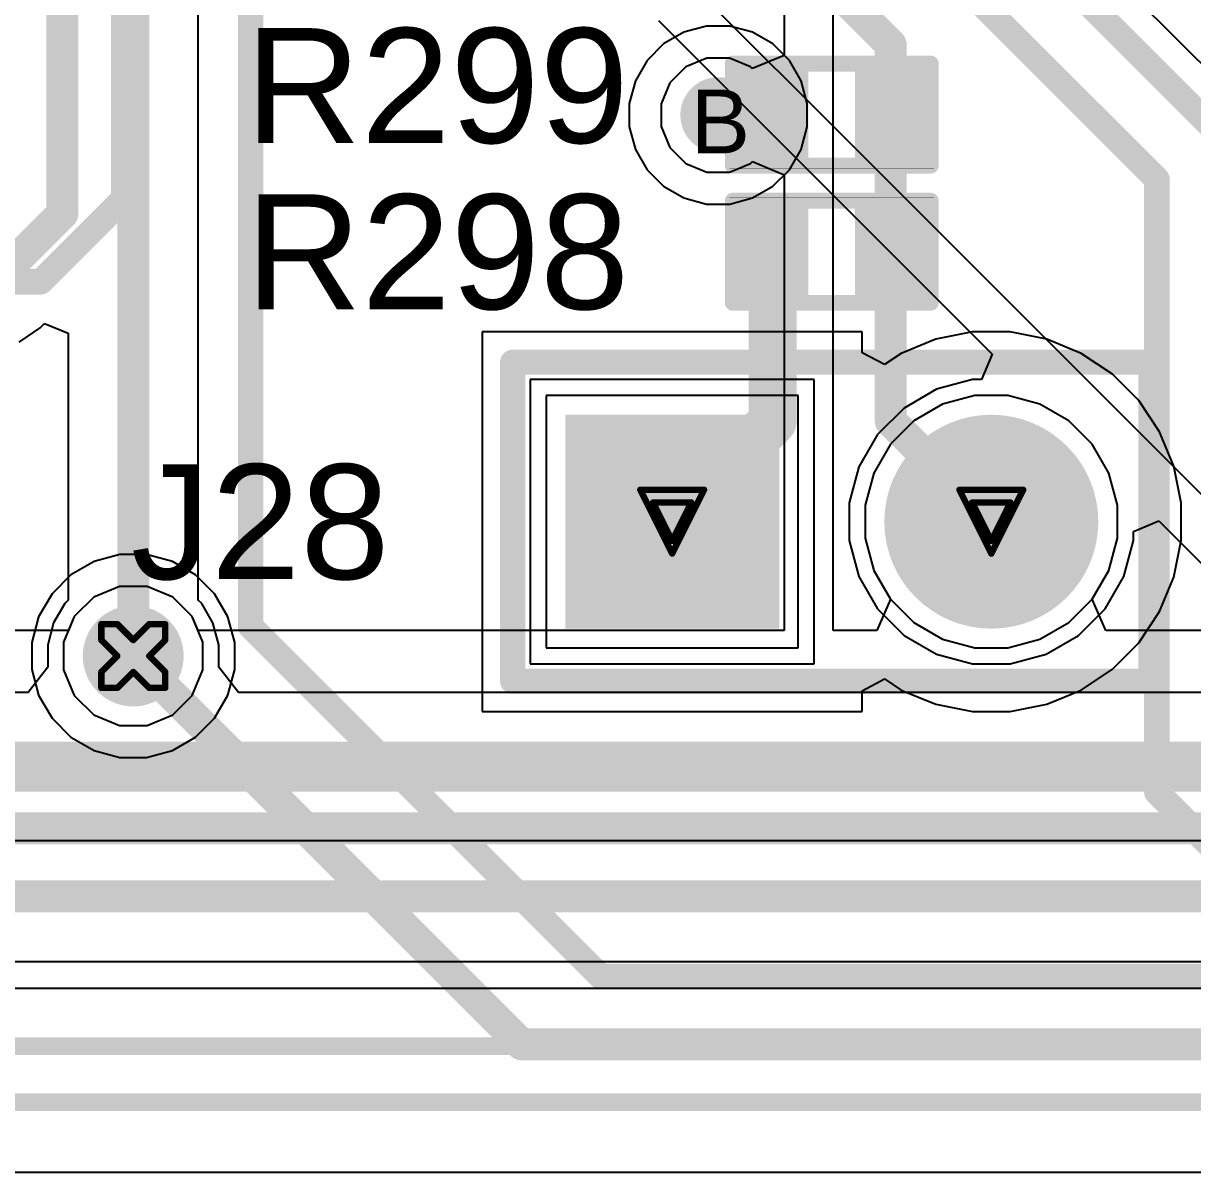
# Model space of a CAD drawing. Header units: inches. Extents: x 0 to 5379, y 0 to 5429.
# Drawn here: x 226.43 to 235.73, y 109.79 to 118.94 of the extents above; entities that cross this region are included whole.
import ezdxf

# ---------------------------------------------------------------- set-up
doc = ezdxf.new("R2010")
doc.units = ezdxf.units.IN
for name, color, linetype in [('Bottom Layer', 5, 'Continuous'), ('Bottom Solder', 6, 'Continuous'), ('Drill Drawing', 1, 'Continuous'), ('GND01', 16, 'Continuous'), ('GND02', 76, 'Continuous'), ('Multi-Layer', 9, 'Continuous'), ('Pad Holes', 156, 'Continuous'), ('PWR', 156, 'Continuous'), ('SIG 01', 90, 'Continuous'), ('Top Layer', 1, 'Continuous'), ('Top Overlay', 2, 'Continuous'), ('Top Paste', 8, 'Continuous'), ('Top Solder', 216, 'Continuous'), ('Via Holes', 16, 'Continuous')]:
    doc.layers.add(name, color=color, linetype=linetype)
doc.styles.add('Arial', font='', dxfattribs={"height": 0.2})
doc.styles.get('Arial').set_extended_font_data('Arial')

# ---------------------------------------------------------------- blocks, each defined once
blk = doc.blocks.new('R___0402_471')
at = {"layer": 'Top Layer'}
for points in [[(-0.6985, -0.3175), (-0.6985, 0.3175), (-0.2413, 0.3175), (-0.2413, -0.3175)], [(0.2413, -0.3175), (0.2413, 0.3175), (0.6985, 0.3175), (0.6985, -0.3175)]]:
    blk.add_hatch(color=1, dxfattribs=at).paths.add_polyline_path(points)
at = {"layer": 'Top Paste'}
for points in [[(-0.6985, -0.3175), (-0.6985, 0.3175), (-0.2413, 0.3175), (-0.2413, -0.3175)], [(0.2413, -0.3175), (0.2413, 0.3175), (0.6985, 0.3175), (0.6985, -0.3175)]]:
    blk.add_hatch(color=8, dxfattribs=at).paths.add_polyline_path(points)
at = {"layer": 'Top Solder'}
for points in [[(-0.7535, -0.3725), (-0.7535, 0.3725), (-0.1863, 0.3725), (-0.1863, -0.3725)], [(0.1863, -0.3725), (0.1863, 0.3725), (0.7535, 0.3725), (0.7535, -0.3725)]]:
    blk.add_hatch(color=216, dxfattribs=at).paths.add_polyline_path(points)
at = {"layer": 'Top Overlay'}
for points in [[(-0.7874, 0.4064, 0.127, 0.127, 0), (0.7874, 0.4064, 0.127, 0.127, 0)], [(-0.7874, -0.4064, 0.127, 0.127, 0), (-0.7874, 0.4064, 0.127, 0.127, 0)], [(0.7874, -0.4064, 0.127, 0.127, 0), (0.7874, 0.4064, 0.127, 0.127, 0)], [(-0.7874, -0.4064, 0.127, 0.127, 0), (0.7874, -0.4064, 0.127, 0.127, 0)], [(-0.8128, -0.4318, 0.00323, 0.00323, 0), (0.8128, -0.4318, 0.00323, 0.00323, 0)]]:
    blk.add_lwpolyline(points, format="xyseb", dxfattribs=at)
for points in [[(-0.8191, 0.4064, 0.0635, 0.0635, 1), (-0.7556, 0.4064, 0.0635, 0.0635, 1)], [(-0.8191, 0.4064, 0.0635, 0.0635, 1), (-0.7556, 0.4064, 0.0635, 0.0635, 1)], [(0.7556, 0.4064, 0.0635, 0.0635, 1), (0.8191, 0.4064, 0.0635, 0.0635, 1)], [(0.7556, 0.4064, 0.0635, 0.0635, 1), (0.8191, 0.4064, 0.0635, 0.0635, 1)], [(-0.8191, -0.4064, 0.0635, 0.0635, 1), (-0.7556, -0.4064, 0.0635, 0.0635, 1)], [(-0.8191, -0.4064, 0.0635, 0.0635, 1), (-0.7556, -0.4064, 0.0635, 0.0635, 1)], [(0.7556, -0.4064, 0.0635, 0.0635, 1), (0.8191, -0.4064, 0.0635, 0.0635, 1)], [(0.7556, -0.4064, 0.0635, 0.0635, 1), (0.8191, -0.4064, 0.0635, 0.0635, 1)], [(-0.8136, -0.4318, 0.00161, 0.00161, 1), (-0.812, -0.4318, 0.00161, 0.00161, 1)], [(0.812, -0.4318, 0.00161, 0.00161, 1), (0.8136, -0.4318, 0.00161, 0.00161, 1)]]:
    blk.add_lwpolyline(points, format="xyseb", close=True, dxfattribs=at)
blk = doc.blocks.new('R___0402_472')
at = {"layer": 'Top Layer'}
for points in [[(-0.6985, -0.3175), (-0.6985, 0.3175), (-0.2413, 0.3175), (-0.2413, -0.3175)], [(0.2413, -0.3175), (0.2413, 0.3175), (0.6985, 0.3175), (0.6985, -0.3175)]]:
    blk.add_hatch(color=1, dxfattribs=at).paths.add_polyline_path(points)
at = {"layer": 'Top Paste'}
for points in [[(-0.6985, -0.3175), (-0.6985, 0.3175), (-0.2413, 0.3175), (-0.2413, -0.3175)], [(0.2413, -0.3175), (0.2413, 0.3175), (0.6985, 0.3175), (0.6985, -0.3175)]]:
    blk.add_hatch(color=8, dxfattribs=at).paths.add_polyline_path(points)
at = {"layer": 'Top Solder'}
for points in [[(-0.7535, -0.3725), (-0.7535, 0.3725), (-0.1863, 0.3725), (-0.1863, -0.3725)], [(0.1863, -0.3725), (0.1863, 0.3725), (0.7535, 0.3725), (0.7535, -0.3725)]]:
    blk.add_hatch(color=216, dxfattribs=at).paths.add_polyline_path(points)
at = {"layer": 'Top Overlay'}
for points in [[(0.7874, 0.4064, 0.127, 0.127, 0), (-0.7874, 0.4064, 0.127, 0.127, 0)], [(-0.7874, 0.4064, 0.127, 0.127, 0), (-0.7874, -0.4064, 0.127, 0.127, 0)], [(0.7874, 0.4064, 0.127, 0.127, 0), (0.7874, -0.4064, 0.127, 0.127, 0)], [(0.7874, -0.4064, 0.127, 0.127, 0), (-0.7874, -0.4064, 0.127, 0.127, 0)], [(0.8128, -0.4318, 0.00323, 0.00323, 0), (-0.8128, -0.4318, 0.00323, 0.00323, 0)]]:
    blk.add_lwpolyline(points, format="xyseb", dxfattribs=at)
for points in [[(-0.8191, 0.4064, 0.0635, 0.0635, 1), (-0.7556, 0.4064, 0.0635, 0.0635, 1)], [(-0.8191, 0.4064, 0.0635, 0.0635, 1), (-0.7556, 0.4064, 0.0635, 0.0635, 1)], [(0.7556, 0.4064, 0.0635, 0.0635, 1), (0.8191, 0.4064, 0.0635, 0.0635, 1)], [(0.7556, 0.4064, 0.0635, 0.0635, 1), (0.8191, 0.4064, 0.0635, 0.0635, 1)], [(-0.8191, -0.4064, 0.0635, 0.0635, 1), (-0.7556, -0.4064, 0.0635, 0.0635, 1)], [(-0.8191, -0.4064, 0.0635, 0.0635, 1), (-0.7556, -0.4064, 0.0635, 0.0635, 1)], [(0.7556, -0.4064, 0.0635, 0.0635, 1), (0.8191, -0.4064, 0.0635, 0.0635, 1)], [(0.7556, -0.4064, 0.0635, 0.0635, 1), (0.8191, -0.4064, 0.0635, 0.0635, 1)], [(-0.8136, -0.4318, 0.00161, 0.00161, 1), (-0.812, -0.4318, 0.00161, 0.00161, 1)], [(0.812, -0.4318, 0.00161, 0.00161, 1), (0.8136, -0.4318, 0.00161, 0.00161, 1)]]:
    blk.add_lwpolyline(points, format="xyseb", close=True, dxfattribs=at)
blk = doc.blocks.new('HDR1X2__811')
at = {"layer": 'Bottom Layer'}
blk.add_hatch(color=5, dxfattribs=at).paths.add_polyline_path([(-0.75, 0.75), (0.75, 0.75), (0.75, -0.75), (-0.75, -0.75)])
h = blk.add_hatch(color=5, dxfattribs=at)
edge = h.paths.add_edge_path()
edge.add_arc((2.54, 0), 0.75, 0, 360)
at = {"layer": 'Bottom Solder'}
blk.add_hatch(color=6, dxfattribs=at).paths.add_polyline_path([(-0.8516, 0.8516), (0.8516, 0.8516), (0.8516, -0.8516), (-0.8516, -0.8516)])
h = blk.add_hatch(color=6, dxfattribs=at)
edge = h.paths.add_edge_path()
edge.add_arc((2.54, 0), 0.8516, 0, 360)
at = {"layer": 'GND01'}
blk.add_hatch(color=16, dxfattribs=at).paths.add_polyline_path([(-0.75, 0.75), (0.75, 0.75), (0.75, -0.75), (-0.75, -0.75)])
h = blk.add_hatch(color=16, dxfattribs=at)
edge = h.paths.add_edge_path()
edge.add_arc((2.54, 0), 0.75, 0, 360)
at = {"layer": 'GND02'}
blk.add_hatch(color=76, dxfattribs=at).paths.add_polyline_path([(-0.75, 0.75), (0.75, 0.75), (0.75, -0.75), (-0.75, -0.75)])
h = blk.add_hatch(color=76, dxfattribs=at)
edge = h.paths.add_edge_path()
edge.add_arc((2.54, 0), 0.75, 0, 360)
at = {"layer": 'Multi-Layer'}
blk.add_hatch(color=9, dxfattribs=at).paths.add_polyline_path([(-0.75, 0.75), (0.75, 0.75), (0.75, -0.75), (-0.75, -0.75)])
h = blk.add_hatch(color=9, dxfattribs=at)
edge = h.paths.add_edge_path()
edge.add_arc((2.54, 0), 0.75, 0, 360)
at = {"layer": 'Pad Holes'}
h = blk.add_hatch(color=7, dxfattribs=at)
edge = h.paths.add_edge_path()
edge.add_arc((0, 0), 0.45, 0, 360)
h = blk.add_hatch(color=7, dxfattribs=at)
edge = h.paths.add_edge_path()
edge.add_arc((2.54, 0), 0.45, 0, 360)
at = {"layer": 'PWR'}
blk.add_hatch(color=156, dxfattribs=at).paths.add_polyline_path([(-0.75, 0.75), (0.75, 0.75), (0.75, -0.75), (-0.75, -0.75)])
h = blk.add_hatch(color=156, dxfattribs=at)
edge = h.paths.add_edge_path()
edge.add_arc((2.54, 0), 0.75, 0, 360)
at = {"layer": 'SIG 01'}
blk.add_hatch(color=90, dxfattribs=at).paths.add_polyline_path([(-0.75, 0.75), (0.75, 0.75), (0.75, -0.75), (-0.75, -0.75)])
h = blk.add_hatch(color=90, dxfattribs=at)
edge = h.paths.add_edge_path()
edge.add_arc((2.54, 0), 0.75, 0, 360)
at = {"layer": 'Top Layer'}
blk.add_hatch(color=1, dxfattribs=at).paths.add_polyline_path([(-0.75, 0.75), (0.75, 0.75), (0.75, -0.75), (-0.75, -0.75)])
h = blk.add_hatch(color=1, dxfattribs=at)
edge = h.paths.add_edge_path()
edge.add_arc((2.54, 0), 0.75, 0, 360)
at = {"layer": 'Top Solder'}
blk.add_hatch(color=216, dxfattribs=at).paths.add_polyline_path([(-0.8516, 0.8516), (0.8516, 0.8516), (0.8516, -0.8516), (-0.8516, -0.8516)])
h = blk.add_hatch(color=216, dxfattribs=at)
edge = h.paths.add_edge_path()
edge.add_arc((2.54, 0), 0.8516, 0, 360)
at = {"layer": 'Top Overlay'}
for points in [[(-1.27, 1.27, 0.2, 0.2, 0), (3.81, 1.27, 0.2, 0.2, 0)], [(-1.27, -1.27, 0.2, 0.2, 0), (-1.27, 1.27, 0.2, 0.2, 0)], [(3.81, -1.27, 0.2, 0.2, 0), (3.81, 1.27, 0.2, 0.2, 0)], [(-1.27, -1.27, 0.2, 0.2, 0), (3.81, -1.27, 0.2, 0.2, 0)]]:
    blk.add_lwpolyline(points, format="xyseb", dxfattribs=at)
for points in [[(-1.32, 1.27, 0.1, 0.1, 1), (-1.22, 1.27, 0.1, 0.1, 1)], [(-1.32, 1.27, 0.1, 0.1, 1), (-1.22, 1.27, 0.1, 0.1, 1)], [(3.76, 1.27, 0.1, 0.1, 1), (3.86, 1.27, 0.1, 0.1, 1)], [(3.76, 1.27, 0.1, 0.1, 1), (3.86, 1.27, 0.1, 0.1, 1)], [(-1.32, -1.27, 0.1, 0.1, 1), (-1.22, -1.27, 0.1, 0.1, 1)], [(-1.32, -1.27, 0.1, 0.1, 1), (-1.22, -1.27, 0.1, 0.1, 1)], [(3.76, -1.27, 0.1, 0.1, 1), (3.86, -1.27, 0.1, 0.1, 1)], [(3.76, -1.27, 0.1, 0.1, 1), (3.86, -1.27, 0.1, 0.1, 1)]]:
    blk.add_lwpolyline(points, format="xyseb", close=True, dxfattribs=at)

msp = doc.modelspace()

# ---------------------------------------------------------------- hatches: boundary and pattern name
at = {"layer": 'Bottom Layer'}
h = msp.add_hatch(color=5, dxfattribs=at)
edge = h.paths.add_edge_path()
edge.add_arc((231.9575, 118.2116), 0.2, 0, 360)
h = msp.add_hatch(color=5, dxfattribs=at)
edge = h.paths.add_edge_path()
edge.add_arc((227.3014, 113.905), 0.3, 0, 360)
at = {"layer": 'Bottom Solder'}
h = msp.add_hatch(color=6, dxfattribs=at)
edge = h.paths.add_edge_path()
edge.add_arc((231.9575, 118.2116), 0.3016, 0, 360)
h = msp.add_hatch(color=6, dxfattribs=at)
edge = h.paths.add_edge_path()
edge.add_arc((227.3014, 113.905), 0.4016, 0, 360)
at = {"layer": 'GND01'}
h = msp.add_hatch(color=16, dxfattribs=at)
edge = h.paths.add_edge_path()
edge.add_arc((231.9575, 118.2116), 0.2, 0, 360)
h = msp.add_hatch(color=16, dxfattribs=at)
edge = h.paths.add_edge_path()
edge.add_arc((227.3014, 113.905), 0.3, 0, 360)
at = {"layer": 'GND02'}
h = msp.add_hatch(color=76, dxfattribs=at)
edge = h.paths.add_edge_path()
edge.add_arc((231.9575, 118.2116), 0.2, 0, 360)
h = msp.add_hatch(color=76, dxfattribs=at)
edge = h.paths.add_edge_path()
edge.add_arc((227.3014, 113.905), 0.3, 0, 360)
at = {"layer": 'PWR'}
h = msp.add_hatch(color=156, dxfattribs=at)
edge = h.paths.add_edge_path()
edge.add_arc((231.9575, 118.2116), 0.2, 0, 360)
h = msp.add_hatch(color=156, dxfattribs=at)
edge = h.paths.add_edge_path()
edge.add_arc((227.3014, 113.905), 0.3, 0, 360)
at = {"layer": 'SIG 01'}
h = msp.add_hatch(color=90, dxfattribs=at)
edge = h.paths.add_edge_path()
edge.add_arc((231.9575, 118.2116), 0.2, 0, 360)
h = msp.add_hatch(color=90, dxfattribs=at)
edge = h.paths.add_edge_path()
edge.add_arc((227.3014, 113.905), 0.3, 0, 360)
at = {"layer": 'Top Layer'}
h = msp.add_hatch(color=1, dxfattribs=at)
edge = h.paths.add_edge_path()
edge.add_arc((231.9575, 118.2116), 0.2, 0, 360)
h = msp.add_hatch(color=1, dxfattribs=at)
edge = h.paths.add_edge_path()
edge.add_arc((227.3014, 113.905), 0.3, 0, 360)
at = {"layer": 'Top Solder'}
h = msp.add_hatch(color=216, dxfattribs=at)
edge = h.paths.add_edge_path()
edge.add_arc((231.9575, 118.2116), 0.3016, 0, 360)
h = msp.add_hatch(color=216, dxfattribs=at)
edge = h.paths.add_edge_path()
edge.add_arc((227.3014, 113.905), 0.4016, 0, 360)
at = {"layer": 'Via Holes'}
h = msp.add_hatch(color=7, dxfattribs=at)
edge = h.paths.add_edge_path()
edge.add_arc((231.9575, 118.2116), 0.1, 0, 360)
h = msp.add_hatch(color=7, dxfattribs=at)
edge = h.paths.add_edge_path()
edge.add_arc((227.3014, 113.905), 0.15, 0, 360)

# ---------------------------------------------------------------- linework, layer by layer
at = {"layer": 'Bottom Layer'}
for p, q in [((231.6842, 118.8714), (231.5228, 118.7781)), ((231.8643, 118.9196), (231.6842, 118.8714)), ((232.0507, 118.9196), (231.8643, 118.9196)), ((232.2308, 118.8714), (232.0507, 118.9196)), ((232.3922, 118.7781), (232.2308, 118.8714)), ((231.5228, 118.7781), (231.3909, 118.6463)), ((232.524, 118.6463), (232.3922, 118.7781)), ((231.3909, 118.6463), (231.2977, 118.4849)), ((232.6172, 118.4849), (232.524, 118.6463)), ((231.2977, 118.4849), (231.2495, 118.3048)), ((232.6655, 118.3048), (232.6172, 118.4849)), ((231.2495, 118.3048), (231.2495, 118.1184)), ((232.6655, 118.1184), (232.6655, 118.3048)), ((231.2495, 118.1184), (231.2977, 117.9383)), ((232.6172, 117.9383), (232.6655, 118.1184)), ((231.2977, 117.9383), (231.3909, 117.7769)), ((232.524, 117.7769), (232.6172, 117.9383)), ((231.3909, 117.7769), (231.5228, 117.6451)), ((232.3922, 117.6451), (232.524, 117.7769)), ((231.5228, 117.6451), (231.6842, 117.5519)), ((232.2308, 117.5519), (232.3922, 117.6451)), ((231.6842, 117.5519), (231.8643, 117.5036)), ((232.0507, 117.5036), (232.2308, 117.5519)), ((231.8643, 117.5036), (232.0507, 117.5036)), ((233.1029, 116.4864), (230.0789, 116.4864)), ((230.0789, 116.4864), (230.0789, 113.4624)), ((233.1029, 116.3198), (233.1029, 116.4864)), ((233.6899, 116.4283), (233.4147, 116.3143)), ((233.982, 116.4864), (233.6899, 116.4283)), ((234.2798, 116.4864), (233.982, 116.4864)), ((234.5719, 116.4283), (234.2798, 116.4864)), ((234.8471, 116.3143), (234.5719, 116.4283)), ((233.2807, 116.2247), (233.1029, 116.3198)), ((233.4147, 116.3143), (233.2807, 116.2247)), ((235.0947, 116.1488), (234.8471, 116.3143)), ((235.3053, 115.9382), (235.0947, 116.1488)), ((235.4708, 115.6906), (235.3053, 115.9382)), ((235.5848, 115.4154), (235.4708, 115.6906)), ((235.6429, 115.1233), (235.5848, 115.4154)), ((235.6429, 114.8254), (235.6429, 115.1233)), ((235.5848, 114.5333), (235.6429, 114.8254)), ((226.9895, 114.658), (226.8053, 114.5516)), ((227.195, 114.713), (226.9895, 114.658)), ((227.4078, 114.713), (227.195, 114.713)), ((227.6133, 114.658), (227.4078, 114.713)), ((227.7975, 114.5516), (227.6133, 114.658)), ((226.8053, 114.5516), (226.6548, 114.4012)), ((227.9479, 114.4012), (227.7975, 114.5516)), ((235.4708, 114.2582), (235.5848, 114.5333)), ((226.6548, 114.4012), (226.5484, 114.2169)), ((228.0543, 114.2169), (227.9479, 114.4012)), ((226.5484, 114.2169), (226.4934, 114.0114)), ((228.1094, 114.0114), (228.0543, 114.2169)), ((235.3053, 114.0105), (235.4708, 114.2582)), ((226.4934, 114.0114), (226.4934, 113.7987)), ((228.1094, 113.7987), (228.1094, 114.0114)), ((235.0947, 113.7999), (235.3053, 114.0105)), ((226.4934, 113.7987), (226.5484, 113.5932)), ((228.0543, 113.5932), (228.1094, 113.7987)), ((233.1029, 113.6289), (233.2807, 113.724)), ((233.2807, 113.724), (233.4147, 113.6344)), ((234.8471, 113.6344), (235.0947, 113.7999)), ((233.1029, 113.4624), (233.1029, 113.6289)), ((233.4147, 113.6344), (233.6899, 113.5205)), ((234.5719, 113.5205), (234.8471, 113.6344)), ((226.5484, 113.5932), (226.6548, 113.4089)), ((227.9479, 113.4089), (228.0543, 113.5932)), ((230.0789, 113.4624), (233.1029, 113.4624)), ((233.6899, 113.5205), (233.982, 113.4624)), ((233.982, 113.4624), (234.2798, 113.4624)), ((234.2798, 113.4624), (234.5719, 113.5205)), ((226.6548, 113.4089), (226.8053, 113.2585)), ((227.7975, 113.2585), (227.9479, 113.4089)), ((226.8053, 113.2585), (226.9895, 113.1521)), ((227.6133, 113.1521), (227.7975, 113.2585)), ((226.9895, 113.1521), (227.195, 113.097)), ((227.195, 113.097), (227.4078, 113.097)), ((227.4078, 113.097), (227.6133, 113.1521))]:
    msp.add_line(p, q, dxfattribs=at)
at = {"layer": 'Drill Drawing'}
for points in [[(231.3369, 115.2284, 0.0508, 0.0508, 0), (231.8449, 115.2284, 0.0508, 0.0508, 0)], [(231.3369, 115.2284, 0.0508, 0.0508, 0), (231.5909, 114.7204, 0.0508, 0.0508, 0)], [(231.5909, 114.7204, 0.0508, 0.0508, 0), (231.8449, 115.2284, 0.0508, 0.0508, 0)], [(233.8769, 115.2284, 0.0508, 0.0508, 0), (234.3849, 115.2284, 0.0508, 0.0508, 0)], [(233.8769, 115.2284, 0.0508, 0.0508, 0), (234.1309, 114.7204, 0.0508, 0.0508, 0)], [(234.1309, 114.7204, 0.0508, 0.0508, 0), (234.3849, 115.2284, 0.0508, 0.0508, 0)], [(231.4385, 115.1268, 0.0508, 0.0508, 0), (231.7433, 115.1268, 0.0508, 0.0508, 0)], [(231.4385, 115.1268, 0.0508, 0.0508, 0), (231.5909, 114.822, 0.0508, 0.0508, 0)], [(231.5909, 114.822, 0.0508, 0.0508, 0), (231.7433, 115.1268, 0.0508, 0.0508, 0)], [(233.9785, 115.1268, 0.0508, 0.0508, 0), (234.2833, 115.1268, 0.0508, 0.0508, 0)], [(233.9785, 115.1268, 0.0508, 0.0508, 0), (234.1309, 114.822, 0.0508, 0.0508, 0)], [(234.1309, 114.822, 0.0508, 0.0508, 0), (234.2833, 115.1268, 0.0508, 0.0508, 0)], [(227.0474, 114.032, 0.0508, 0.0508, 0), (227.0474, 114.159, 0.0508, 0.0508, 0)], [(227.0474, 114.159, 0.0508, 0.0508, 0), (227.1744, 114.159, 0.0508, 0.0508, 0)], [(227.1744, 114.159, 0.0508, 0.0508, 0), (227.3014, 114.032, 0.0508, 0.0508, 0)], [(227.3014, 114.032, 0.0508, 0.0508, 0), (227.4284, 114.159, 0.0508, 0.0508, 0)], [(227.4284, 114.159, 0.0508, 0.0508, 0), (227.5554, 114.159, 0.0508, 0.0508, 0)], [(227.5554, 114.032, 0.0508, 0.0508, 0), (227.5554, 114.159, 0.0508, 0.0508, 0)], [(227.0474, 114.032, 0.0508, 0.0508, 0), (227.1744, 113.905, 0.0508, 0.0508, 0)], [(227.4284, 113.905, 0.0508, 0.0508, 0), (227.5554, 114.032, 0.0508, 0.0508, 0)], [(227.0474, 113.778, 0.0508, 0.0508, 0), (227.1744, 113.905, 0.0508, 0.0508, 0)], [(227.4284, 113.905, 0.0508, 0.0508, 0), (227.5554, 113.778, 0.0508, 0.0508, 0)], [(227.0474, 113.651, 0.0508, 0.0508, 0), (227.0474, 113.778, 0.0508, 0.0508, 0)], [(227.1744, 113.651, 0.0508, 0.0508, 0), (227.3014, 113.778, 0.0508, 0.0508, 0)], [(227.3014, 113.778, 0.0508, 0.0508, 0), (227.4284, 113.651, 0.0508, 0.0508, 0)], [(227.5554, 113.651, 0.0508, 0.0508, 0), (227.5554, 113.778, 0.0508, 0.0508, 0)], [(227.0474, 113.651, 0.0508, 0.0508, 0), (227.1744, 113.651, 0.0508, 0.0508, 0)], [(227.4284, 113.651, 0.0508, 0.0508, 0), (227.5554, 113.651, 0.0508, 0.0508, 0)]]:
    msp.add_lwpolyline(points, format="xyseb", dxfattribs=at)
for points in [[(231.3242, 115.2284, 0.0254, 0.0254, 1), (231.3496, 115.2284, 0.0254, 0.0254, 1)], [(231.3242, 115.2284, 0.0254, 0.0254, 1), (231.3496, 115.2284, 0.0254, 0.0254, 1)], [(231.8322, 115.2284, 0.0254, 0.0254, 1), (231.8576, 115.2284, 0.0254, 0.0254, 1)], [(231.8322, 115.2284, 0.0254, 0.0254, 1), (231.8576, 115.2284, 0.0254, 0.0254, 1)], [(233.8642, 115.2284, 0.0254, 0.0254, 1), (233.8896, 115.2284, 0.0254, 0.0254, 1)], [(233.8642, 115.2284, 0.0254, 0.0254, 1), (233.8896, 115.2284, 0.0254, 0.0254, 1)], [(234.3722, 115.2284, 0.0254, 0.0254, 1), (234.3976, 115.2284, 0.0254, 0.0254, 1)], [(234.3722, 115.2284, 0.0254, 0.0254, 1), (234.3976, 115.2284, 0.0254, 0.0254, 1)], [(231.4258, 115.1268, 0.0254, 0.0254, 1), (231.4512, 115.1268, 0.0254, 0.0254, 1)], [(231.4258, 115.1268, 0.0254, 0.0254, 1), (231.4512, 115.1268, 0.0254, 0.0254, 1)], [(231.7306, 115.1268, 0.0254, 0.0254, 1), (231.756, 115.1268, 0.0254, 0.0254, 1)], [(231.7306, 115.1268, 0.0254, 0.0254, 1), (231.756, 115.1268, 0.0254, 0.0254, 1)], [(233.9658, 115.1268, 0.0254, 0.0254, 1), (233.9912, 115.1268, 0.0254, 0.0254, 1)], [(233.9658, 115.1268, 0.0254, 0.0254, 1), (233.9912, 115.1268, 0.0254, 0.0254, 1)], [(234.2706, 115.1268, 0.0254, 0.0254, 1), (234.296, 115.1268, 0.0254, 0.0254, 1)], [(234.2706, 115.1268, 0.0254, 0.0254, 1), (234.296, 115.1268, 0.0254, 0.0254, 1)], [(231.5782, 114.822, 0.0254, 0.0254, 1), (231.6036, 114.822, 0.0254, 0.0254, 1)], [(231.5782, 114.822, 0.0254, 0.0254, 1), (231.6036, 114.822, 0.0254, 0.0254, 1)], [(234.1182, 114.822, 0.0254, 0.0254, 1), (234.1436, 114.822, 0.0254, 0.0254, 1)], [(234.1182, 114.822, 0.0254, 0.0254, 1), (234.1436, 114.822, 0.0254, 0.0254, 1)], [(231.5782, 114.7204, 0.0254, 0.0254, 1), (231.6036, 114.7204, 0.0254, 0.0254, 1)], [(231.5782, 114.7204, 0.0254, 0.0254, 1), (231.6036, 114.7204, 0.0254, 0.0254, 1)], [(234.1182, 114.7204, 0.0254, 0.0254, 1), (234.1436, 114.7204, 0.0254, 0.0254, 1)], [(234.1182, 114.7204, 0.0254, 0.0254, 1), (234.1436, 114.7204, 0.0254, 0.0254, 1)], [(227.0347, 114.159, 0.0254, 0.0254, 1), (227.0601, 114.159, 0.0254, 0.0254, 1)], [(227.0347, 114.159, 0.0254, 0.0254, 1), (227.0601, 114.159, 0.0254, 0.0254, 1)], [(227.1617, 114.159, 0.0254, 0.0254, 1), (227.1871, 114.159, 0.0254, 0.0254, 1)], [(227.1617, 114.159, 0.0254, 0.0254, 1), (227.1871, 114.159, 0.0254, 0.0254, 1)], [(227.4157, 114.159, 0.0254, 0.0254, 1), (227.4411, 114.159, 0.0254, 0.0254, 1)], [(227.4157, 114.159, 0.0254, 0.0254, 1), (227.4411, 114.159, 0.0254, 0.0254, 1)], [(227.5427, 114.159, 0.0254, 0.0254, 1), (227.5681, 114.159, 0.0254, 0.0254, 1)], [(227.5427, 114.159, 0.0254, 0.0254, 1), (227.5681, 114.159, 0.0254, 0.0254, 1)], [(227.0347, 114.032, 0.0254, 0.0254, 1), (227.0601, 114.032, 0.0254, 0.0254, 1)], [(227.0347, 114.032, 0.0254, 0.0254, 1), (227.0601, 114.032, 0.0254, 0.0254, 1)], [(227.2887, 114.032, 0.0254, 0.0254, 1), (227.3141, 114.032, 0.0254, 0.0254, 1)], [(227.2887, 114.032, 0.0254, 0.0254, 1), (227.3141, 114.032, 0.0254, 0.0254, 1)], [(227.5427, 114.032, 0.0254, 0.0254, 1), (227.5681, 114.032, 0.0254, 0.0254, 1)], [(227.5427, 114.032, 0.0254, 0.0254, 1), (227.5681, 114.032, 0.0254, 0.0254, 1)], [(227.1617, 113.905, 0.0254, 0.0254, 1), (227.1871, 113.905, 0.0254, 0.0254, 1)], [(227.1617, 113.905, 0.0254, 0.0254, 1), (227.1871, 113.905, 0.0254, 0.0254, 1)], [(227.4157, 113.905, 0.0254, 0.0254, 1), (227.4411, 113.905, 0.0254, 0.0254, 1)], [(227.4157, 113.905, 0.0254, 0.0254, 1), (227.4411, 113.905, 0.0254, 0.0254, 1)], [(227.0347, 113.778, 0.0254, 0.0254, 1), (227.0601, 113.778, 0.0254, 0.0254, 1)], [(227.0347, 113.778, 0.0254, 0.0254, 1), (227.0601, 113.778, 0.0254, 0.0254, 1)], [(227.2887, 113.778, 0.0254, 0.0254, 1), (227.3141, 113.778, 0.0254, 0.0254, 1)], [(227.2887, 113.778, 0.0254, 0.0254, 1), (227.3141, 113.778, 0.0254, 0.0254, 1)], [(227.5427, 113.778, 0.0254, 0.0254, 1), (227.5681, 113.778, 0.0254, 0.0254, 1)], [(227.5427, 113.778, 0.0254, 0.0254, 1), (227.5681, 113.778, 0.0254, 0.0254, 1)], [(227.0347, 113.651, 0.0254, 0.0254, 1), (227.0601, 113.651, 0.0254, 0.0254, 1)], [(227.0347, 113.651, 0.0254, 0.0254, 1), (227.0601, 113.651, 0.0254, 0.0254, 1)], [(227.1617, 113.651, 0.0254, 0.0254, 1), (227.1871, 113.651, 0.0254, 0.0254, 1)], [(227.1617, 113.651, 0.0254, 0.0254, 1), (227.1871, 113.651, 0.0254, 0.0254, 1)], [(227.4157, 113.651, 0.0254, 0.0254, 1), (227.4411, 113.651, 0.0254, 0.0254, 1)], [(227.4157, 113.651, 0.0254, 0.0254, 1), (227.4411, 113.651, 0.0254, 0.0254, 1)], [(227.5427, 113.651, 0.0254, 0.0254, 1), (227.5681, 113.651, 0.0254, 0.0254, 1)], [(227.5427, 113.651, 0.0254, 0.0254, 1), (227.5681, 113.651, 0.0254, 0.0254, 1)]]:
    msp.add_lwpolyline(points, format="xyseb", close=True, dxfattribs=at)
at = {"layer": 'GND01'}
for p, q in [((232.5949, 115.9784), (230.5869, 115.9784)), ((230.5869, 115.9784), (230.5869, 113.9704)), ((232.5949, 113.9704), (232.5949, 115.9784)), ((233.9987, 115.9784), (233.7434, 115.9099)), ((234.2631, 115.9784), (233.9987, 115.9784)), ((234.5184, 115.9099), (234.2631, 115.9784)), ((233.7434, 115.9099), (233.5144, 115.7778)), ((234.7474, 115.7778), (234.5184, 115.9099)), ((233.5144, 115.7778), (233.3275, 115.5908)), ((234.9343, 115.5908), (234.7474, 115.7778)), ((233.3275, 115.5908), (233.1953, 115.3619)), ((235.0665, 115.3619), (234.9343, 115.5908)), ((233.1953, 115.3619), (233.1269, 115.1065)), ((235.1349, 115.1065), (235.0665, 115.3619)), ((233.1269, 115.1065), (233.1269, 114.8422)), ((235.1349, 114.8422), (235.1349, 115.1065)), ((233.1269, 114.8422), (233.1953, 114.5868)), ((235.0665, 114.5868), (235.1349, 114.8422)), ((233.1953, 114.5868), (233.3275, 114.3579)), ((234.9343, 114.3579), (235.0665, 114.5868)), ((226.9876, 114.3747), (226.8317, 114.2189)), ((227.1912, 114.459), (226.9876, 114.3747)), ((227.4116, 114.459), (227.1912, 114.459)), ((227.6152, 114.3747), (227.4116, 114.459)), ((227.771, 114.2189), (227.6152, 114.3747)), ((233.3275, 114.3579), (233.5144, 114.171)), ((234.7474, 114.171), (234.9343, 114.3579)), ((226.8317, 114.2189), (226.7474, 114.0152)), ((227.8554, 114.0152), (227.771, 114.2189)), ((233.5144, 114.171), (233.7434, 114.0388)), ((234.5184, 114.0388), (234.7474, 114.171)), ((226.7474, 114.0152), (226.7474, 113.7948)), ((227.8554, 113.7948), (227.8554, 114.0152)), ((233.7434, 114.0388), (233.9987, 113.9704)), ((234.2631, 113.9704), (234.5184, 114.0388)), ((230.5869, 113.9704), (232.5949, 113.9704)), ((233.9987, 113.9704), (234.2631, 113.9704)), ((226.7474, 113.7948), (226.8317, 113.5912)), ((227.771, 113.5912), (227.8554, 113.7948)), ((226.8317, 113.5912), (226.9876, 113.4354)), ((227.6152, 113.4354), (227.771, 113.5912)), ((226.9876, 113.4354), (227.1912, 113.351)), ((227.1912, 113.351), (227.4116, 113.351)), ((227.4116, 113.351), (227.6152, 113.4354))]:
    msp.add_line(p, q, dxfattribs=at)
at = {"layer": 'GND02'}
for p, q in [((232.5949, 115.9784), (230.5869, 115.9784)), ((230.5869, 115.9784), (230.5869, 113.9704)), ((232.5949, 113.9704), (232.5949, 115.9784)), ((233.9987, 115.9784), (233.7434, 115.9099)), ((234.2631, 115.9784), (233.9987, 115.9784)), ((234.5184, 115.9099), (234.2631, 115.9784)), ((233.7434, 115.9099), (233.5144, 115.7778)), ((234.7474, 115.7778), (234.5184, 115.9099)), ((233.5144, 115.7778), (233.3275, 115.5908)), ((234.9343, 115.5908), (234.7474, 115.7778)), ((233.3275, 115.5908), (233.1953, 115.3619)), ((235.0665, 115.3619), (234.9343, 115.5908)), ((233.1953, 115.3619), (233.1269, 115.1065)), ((235.1349, 115.1065), (235.0665, 115.3619)), ((233.1269, 115.1065), (233.1269, 114.8422)), ((235.1349, 114.8422), (235.1349, 115.1065)), ((233.1269, 114.8422), (233.1953, 114.5868)), ((235.0665, 114.5868), (235.1349, 114.8422)), ((233.1953, 114.5868), (233.3275, 114.3579)), ((234.9343, 114.3579), (235.0665, 114.5868)), ((226.9876, 114.3747), (226.8317, 114.2189)), ((227.1912, 114.459), (226.9876, 114.3747)), ((227.4116, 114.459), (227.1912, 114.459)), ((227.6152, 114.3747), (227.4116, 114.459)), ((227.771, 114.2189), (227.6152, 114.3747)), ((233.3275, 114.3579), (233.5144, 114.171)), ((234.7474, 114.171), (234.9343, 114.3579)), ((226.8317, 114.2189), (226.7474, 114.0152)), ((227.8554, 114.0152), (227.771, 114.2189)), ((233.5144, 114.171), (233.7434, 114.0388)), ((234.5184, 114.0388), (234.7474, 114.171)), ((226.7474, 114.0152), (226.7474, 113.7948)), ((227.8554, 113.7948), (227.8554, 114.0152)), ((233.7434, 114.0388), (233.9987, 113.9704)), ((234.2631, 113.9704), (234.5184, 114.0388)), ((230.5869, 113.9704), (232.5949, 113.9704)), ((233.9987, 113.9704), (234.2631, 113.9704)), ((226.7474, 113.7948), (226.8317, 113.5912)), ((227.771, 113.5912), (227.8554, 113.7948)), ((226.8317, 113.5912), (226.9876, 113.4354)), ((227.6152, 113.4354), (227.771, 113.5912)), ((226.9876, 113.4354), (227.1912, 113.351)), ((227.1912, 113.351), (227.4116, 113.351)), ((227.4116, 113.351), (227.6152, 113.4354))]:
    msp.add_line(p, q, dxfattribs=at)
at = {"layer": 'PWR'}
for p, q in [((232.4834, 129.0428), (232.4834, 118.6869)), ((232.8719, 114.1074), (232.8719, 129.0428)), ((231.8672, 118.6656), (231.7003, 118.5965)), ((232.0478, 118.6656), (231.8672, 118.6656)), ((232.2147, 118.5965), (232.0478, 118.6656)), ((232.4834, 118.6869), (232.2294, 118.5817)), ((231.7003, 118.5965), (231.5726, 118.4688)), ((232.2294, 118.5817), (232.2147, 118.5965)), ((231.5726, 118.4688), (231.5035, 118.3019)), ((231.5035, 118.3019), (231.5035, 118.1213)), ((231.5035, 118.1213), (231.5726, 117.9544)), ((231.5726, 117.9544), (231.7003, 117.8267)), ((231.7003, 117.8267), (231.8672, 117.7576)), ((232.0478, 117.7576), (232.2147, 117.8267)), ((232.2147, 117.8267), (232.2294, 117.8415)), ((232.2294, 117.8415), (232.4834, 117.7363)), ((231.8672, 117.7576), (232.0478, 117.7576)), ((232.4834, 117.7363), (232.4834, 114.1074)), ((233.9987, 115.9784), (233.7434, 115.9099)), ((234.2631, 115.9784), (233.9987, 115.9784)), ((234.5184, 115.9099), (234.2631, 115.9784)), ((233.7434, 115.9099), (233.5144, 115.7778)), ((234.7474, 115.7778), (234.5184, 115.9099)), ((233.5144, 115.7778), (233.3275, 115.5908)), ((234.9343, 115.5908), (234.7474, 115.7778)), ((233.3275, 115.5908), (233.1953, 115.3619)), ((235.0665, 115.3619), (234.9343, 115.5908)), ((233.1953, 115.3619), (233.1269, 115.1065)), ((235.1349, 115.1065), (235.0665, 115.3619)), ((233.1269, 115.1065), (233.1269, 114.8422)), ((235.1349, 114.8422), (235.1349, 115.1065)), ((233.1269, 114.8422), (233.1953, 114.5868)), ((235.0665, 114.5868), (235.1349, 114.8422)), ((233.1953, 114.5868), (233.3275, 114.3579)), ((234.9343, 114.3579), (235.0665, 114.5868)), ((226.9876, 114.3747), (226.8317, 114.2189)), ((227.1912, 114.459), (226.9876, 114.3747)), ((227.4116, 114.459), (227.1912, 114.459)), ((227.6152, 114.3747), (227.4116, 114.459)), ((227.771, 114.2189), (227.6152, 114.3747)), ((233.3275, 114.3579), (233.2188, 114.1074)), ((235.043, 114.1074), (234.9343, 114.3579)), ((226.8317, 114.2189), (226.7856, 114.1074)), ((227.8172, 114.1074), (227.771, 114.2189)), ((226.7856, 114.1074), (220.8118, 114.1074)), ((232.4834, 114.1074), (227.8172, 114.1074)), ((233.2188, 114.1074), (232.8719, 114.1074)), ((239.3807, 114.1074), (235.043, 114.1074)), ((215.6084, 112.4374), (239.3151, 112.4374)), ((242.8927, 109.792), (208.7753, 109.792))]:
    msp.add_line(p, q, dxfattribs=at)
msp.add_lwpolyline([(215.9536, 113.0166, 0.381, 0.381, 0), (238.9308, 113.0166, 0.381, 0.381, 0)], format="xyseb", dxfattribs=at)
at = {"layer": 'SIG 01'}
for p, q in [((227.8193, 114.3502), (227.8193, 122.1062)), ((233.7355, 120.688), (237.3697, 117.0538)), ((233.0103, 117.9842), (231.7559, 119.2386)), ((231.4812, 118.9639), (232.7356, 117.7095)), ((236.098, 114.8965), (233.0103, 117.9842)), ((232.7356, 117.7095), (234.1366, 116.3086)), ((226.3925, 116.4047), (226.5606, 116.517)), ((226.5606, 116.517), (226.5957, 116.5521)), ((226.5957, 116.5521), (226.7834, 116.4744)), ((226.7834, 116.4744), (226.7834, 114.3502)), ((234.1366, 116.3086), (234.0524, 116.1054)), ((232.7219, 116.1054), (230.4599, 116.1054)), ((230.4599, 116.1054), (230.4599, 113.8434)), ((232.7219, 113.8434), (232.7219, 116.1054)), ((233.982, 116.1054), (233.6943, 116.0283)), ((234.0524, 116.1054), (233.982, 116.1054)), ((233.6943, 116.0283), (233.4364, 115.8794)), ((233.4364, 115.8794), (233.2259, 115.6688)), ((233.2259, 115.6688), (233.077, 115.4109)), ((233.077, 115.4109), (232.9999, 115.1233)), ((232.9999, 115.1233), (232.9999, 114.8255)), ((235.2619, 114.8959), (235.4651, 114.98)), ((235.4651, 114.98), (235.8233, 114.6218)), ((235.2619, 114.8255), (235.2619, 114.8959)), ((232.9999, 114.8255), (233.077, 114.5378)), ((235.1848, 114.5378), (235.2619, 114.8255)), ((233.077, 114.5378), (233.2259, 114.2799)), ((235.0359, 114.2799), (235.1848, 114.5378)), ((226.7564, 114.3232), (226.6668, 114.1679)), ((226.7834, 114.3502), (226.7564, 114.3232)), ((227.8463, 114.3232), (227.8193, 114.3502)), ((227.936, 114.1679), (227.8463, 114.3232)), ((233.2259, 114.2799), (233.4364, 114.0693)), ((234.8253, 114.0693), (235.0359, 114.2799)), ((226.6668, 114.1679), (226.6204, 113.9947)), ((227.9824, 113.9947), (227.936, 114.1679)), ((233.4364, 114.0693), (233.6943, 113.9204)), ((234.5674, 113.9204), (234.8253, 114.0693)), ((226.6204, 113.9947), (226.6204, 113.8154)), ((227.9824, 113.8154), (227.9824, 113.9947)), ((233.6943, 113.9204), (233.982, 113.8434)), ((234.2798, 113.8434), (234.5674, 113.9204)), ((226.6204, 113.8154), (226.4638, 113.6146)), ((228.139, 113.6146), (227.9824, 113.8154)), ((230.4599, 113.8434), (232.7219, 113.8434)), ((233.982, 113.8434), (234.2798, 113.8434)), ((226.4638, 113.6146), (220.6022, 113.6146)), ((239.3084, 113.6146), (228.139, 113.6146)), ((210.1612, 111.4737), (240.0567, 111.4737)), ((265.2183, 111.2578), (208.238, 111.2578))]:
    msp.add_line(p, q, dxfattribs=at)
for points in [[(226.7369, 117.4258, 0.254, 0.254, 0), (226.7369, 123.1777, 0.254, 0.254, 0)], [(227.3014, 113.905, 0.254, 0.254, 0), (227.3014, 122.3207, 0.254, 0.254, 0)], [(226.1943, 116.8833, 0.254, 0.254, 0), (226.7369, 117.4258, 0.254, 0.254, 0)], [(210.7427, 113.0967, 0.254, 0.254, 0), (239.5229, 113.0967, 0.254, 0.254, 0)], [(210.4935, 112.5333, 0.254, 0.254, 0), (239.7722, 112.5333, 0.254, 0.254, 0)], [(210.1612, 111.9917, 0.254, 0.254, 0), (240.0567, 111.9917, 0.254, 0.254, 0)], [(208.0476, 110.7981, 0.1397, 0.1397, 0), (268.8241, 110.7981, 0.1397, 0.1397, 0)], [(207.8635, 110.3536, 0.1397, 0.1397, 0), (269.0083, 110.3536, 0.1397, 0.1397, 0)]]:
    msp.add_lwpolyline(points, format="xyseb", dxfattribs=at)
for points in [[(226.6734, 117.4258, 0.127, 0.127, 1), (226.8004, 117.4258, 0.127, 0.127, 1)], [(226.6734, 117.4258, 0.127, 0.127, 1), (226.8004, 117.4258, 0.127, 0.127, 1)], [(227.2379, 113.905, 0.127, 0.127, 1), (227.3649, 113.905, 0.127, 0.127, 1)]]:
    msp.add_lwpolyline(points, format="xyseb", close=True, dxfattribs=at)
at = {"layer": 'Top Layer'}
for points in [[(227.2272, 117.5473, 0.2032, 0.2032, 0), (227.2272, 123.4988, 0.2032, 0.2032, 0)], [(228.2362, 114.1399, 0.2032, 0.2032, 0), (228.2362, 123.4988, 0.2032, 0.2032, 0)], [(232.2805, 120.869, 0.2032, 0.2032, 0), (235.4487, 117.7008, 0.2032, 0.2032, 0)], [(233.2896, 120.713, 0.2032, 0.2032, 0), (236.0633, 117.9394, 0.2032, 0.2032, 0)], [(232.7977, 119.3041, 0.254, 0.254, 0), (233.3308, 118.771, 0.254, 0.254, 0)], [(233.3308, 118.2156, 0.254, 0.254, 0), (233.3308, 118.771, 0.254, 0.254, 0)], [(231.9575, 118.2116, 0.254, 0.254, 0), (231.9595, 118.2136, 0.254, 0.254, 0)], [(231.9595, 118.2136, 0.254, 0.254, 0), (232.389, 118.2136, 0.254, 0.254, 0)], [(232.389, 118.2136, 0.254, 0.254, 0), (232.391, 118.2156, 0.254, 0.254, 0)], [(233.3308, 117.1234, 0.254, 0.254, 0), (233.3308, 118.2156, 0.254, 0.254, 0)], [(235.4487, 112.8205, 0.2032, 0.2032, 0), (235.4487, 117.7008, 0.2032, 0.2032, 0)], [(226.5631, 116.8833, 0.2032, 0.2032, 0), (227.2272, 117.5473, 0.2032, 0.2032, 0)], [(232.391, 115.7745, 0.381, 0.381, 0), (232.391, 117.1234, 0.381, 0.381, 0)], [(233.3308, 115.7745, 0.254, 0.254, 0), (233.3308, 117.1234, 0.254, 0.254, 0)], [(225.1603, 116.8833, 0.2032, 0.2032, 0), (226.5631, 116.8833, 0.2032, 0.2032, 0)], [(231.5909, 114.9744, 0.381, 0.381, 0), (232.391, 115.7745, 0.381, 0.381, 0)], [(233.3308, 115.7745, 0.254, 0.254, 0), (234.1309, 114.9744, 0.254, 0.254, 0)], [(228.2362, 114.1399, 0.2032, 0.2032, 0), (231.0225, 111.3536, 0.2032, 0.2032, 0)], [(227.3014, 113.905, 0.254, 0.254, 0), (230.3928, 110.8137, 0.254, 0.254, 0)], [(235.4487, 112.8205, 0.2032, 0.2032, 0), (236.3869, 111.8824, 0.2032, 0.2032, 0)], [(231.0225, 111.3536, 0.2032, 0.2032, 0), (266.1205, 111.3536, 0.2032, 0.2032, 0)], [(230.3928, 110.8137, 0.254, 0.254, 0), (326.4343, 110.8137, 0.254, 0.254, 0)]]:
    msp.add_lwpolyline(points, format="xyseb", dxfattribs=at)
for points in [[(233.2673, 118.771, 0.127, 0.127, 1), (233.3943, 118.771, 0.127, 0.127, 1)], [(233.2673, 118.771, 0.127, 0.127, 1), (233.3943, 118.771, 0.127, 0.127, 1)], [(231.894, 118.2116, 0.127, 0.127, 1), (232.021, 118.2116, 0.127, 0.127, 1)], [(231.896, 118.2136, 0.127, 0.127, 1), (232.023, 118.2136, 0.127, 0.127, 1)], [(231.896, 118.2136, 0.127, 0.127, 1), (232.023, 118.2136, 0.127, 0.127, 1)], [(232.3255, 118.2136, 0.127, 0.127, 1), (232.4525, 118.2136, 0.127, 0.127, 1)], [(232.3255, 118.2136, 0.127, 0.127, 1), (232.4525, 118.2136, 0.127, 0.127, 1)], [(232.3275, 118.2156, 0.127, 0.127, 1), (232.4545, 118.2156, 0.127, 0.127, 1)], [(233.2673, 118.2156, 0.127, 0.127, 1), (233.3943, 118.2156, 0.127, 0.127, 1)], [(233.2673, 118.2156, 0.127, 0.127, 1), (233.3943, 118.2156, 0.127, 0.127, 1)], [(235.3979, 117.7008, 0.1016, 0.1016, 1), (235.4995, 117.7008, 0.1016, 0.1016, 1)], [(235.3979, 117.7008, 0.1016, 0.1016, 1), (235.4995, 117.7008, 0.1016, 0.1016, 1)], [(227.1764, 117.5473, 0.1016, 0.1016, 1), (227.278, 117.5473, 0.1016, 0.1016, 1)], [(227.1764, 117.5473, 0.1016, 0.1016, 1), (227.278, 117.5473, 0.1016, 0.1016, 1)], [(232.2957, 117.1234, 0.1905, 0.1905, 1), (232.4862, 117.1234, 0.1905, 0.1905, 1)], [(233.2673, 117.1234, 0.127, 0.127, 1), (233.3943, 117.1234, 0.127, 0.127, 1)], [(233.2673, 117.1234, 0.127, 0.127, 1), (233.3943, 117.1234, 0.127, 0.127, 1)], [(226.5123, 116.8833, 0.1016, 0.1016, 1), (226.6139, 116.8833, 0.1016, 0.1016, 1)], [(226.5123, 116.8833, 0.1016, 0.1016, 1), (226.6139, 116.8833, 0.1016, 0.1016, 1)], [(232.2957, 115.7745, 0.1905, 0.1905, 1), (232.4862, 115.7745, 0.1905, 0.1905, 1)], [(232.2957, 115.7745, 0.1905, 0.1905, 1), (232.4862, 115.7745, 0.1905, 0.1905, 1)], [(233.2673, 115.7745, 0.127, 0.127, 1), (233.3943, 115.7745, 0.127, 0.127, 1)], [(233.2673, 115.7745, 0.127, 0.127, 1), (233.3943, 115.7745, 0.127, 0.127, 1)], [(231.4956, 114.9744, 0.1905, 0.1905, 1), (231.6861, 114.9744, 0.1905, 0.1905, 1)], [(234.0674, 114.9744, 0.127, 0.127, 1), (234.1944, 114.9744, 0.127, 0.127, 1)], [(228.1854, 114.1399, 0.1016, 0.1016, 1), (228.287, 114.1399, 0.1016, 0.1016, 1)], [(228.1854, 114.1399, 0.1016, 0.1016, 1), (228.287, 114.1399, 0.1016, 0.1016, 1)], [(227.2379, 113.905, 0.127, 0.127, 1), (227.3649, 113.905, 0.127, 0.127, 1)], [(235.3979, 112.8205, 0.1016, 0.1016, 1), (235.4995, 112.8205, 0.1016, 0.1016, 1)], [(235.3979, 112.8205, 0.1016, 0.1016, 1), (235.4995, 112.8205, 0.1016, 0.1016, 1)], [(230.9717, 111.3536, 0.1016, 0.1016, 1), (231.0733, 111.3536, 0.1016, 0.1016, 1)], [(230.9717, 111.3536, 0.1016, 0.1016, 1), (231.0733, 111.3536, 0.1016, 0.1016, 1)], [(230.3293, 110.8137, 0.127, 0.127, 1), (230.4563, 110.8137, 0.127, 0.127, 1)], [(230.3293, 110.8137, 0.127, 0.127, 1), (230.4563, 110.8137, 0.127, 0.127, 1)]]:
    msp.add_lwpolyline(points, format="xyseb", close=True, dxfattribs=at)

# ---------------------------------------------------------------- block references
for name, p in [('R___0402_471', (232.8609, 118.2156)), ('HDR1X2__811', (231.5909, 114.9744))]:
    msp.add_blockref(name, p)
at = {"rotation": 180}
msp.add_blockref('R___0402_472', (232.8609, 117.1234), dxfattribs=at)

# ---------------------------------------------------------------- texts
at = {"layer": 'Drill Drawing', "style": 'Arial'}
msp.add_text('B', height=0.508, dxfattribs=at).set_placement((231.7374, 117.9069))
at = {"layer": 'Top Overlay', "style": 'Arial'}
for s, p in [('R299', (228.1921, 117.9896)), ('R298', (228.1956, 116.6664)), ('J28', (227.2822, 114.5173))]:
    msp.add_text(s, height=0.9144, dxfattribs=at).set_placement(p)

doc.saveas('drawing.dxf')
